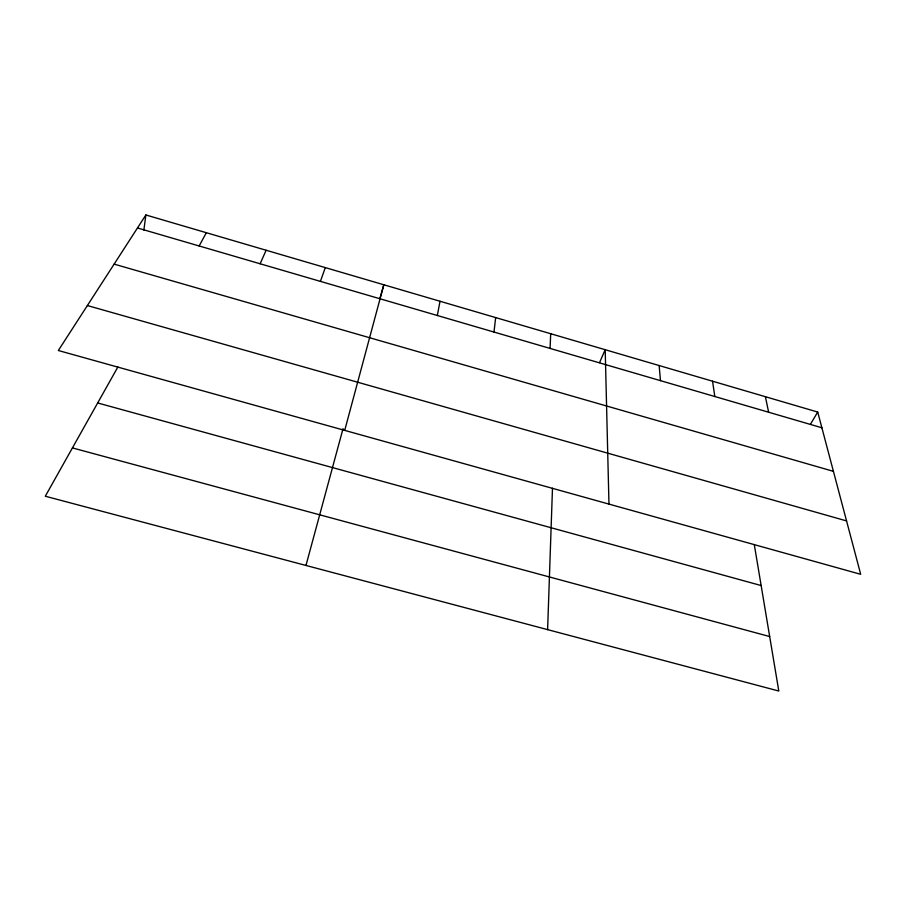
<?xml version="1.0" encoding="UTF-8"?>
<svg xmlns="http://www.w3.org/2000/svg" width="906" height="906" viewBox="0 0 906 906"><rect width="100%" height="100%" fill="white"/><g stroke="black" fill="none" stroke-linecap="round" stroke-linejoin="round"><path stroke-width="1.36" d="M547.609 629.636L552.479 488.221M550.067 348.425L550.701 333.725M493.997 332.049L495.65 317.576M143.861 230.09L145.877 214.971L817.722 412.06L860.7 574.313L58.335 350.509L145.877 214.971M437.326 315.515L440.022 301.256M344.71 430.384L383.827 284.767L379.648 299.399M305.968 565.457L343.046 428.629M320.418 281.381L325.299 267.61M599.546 362.615L605.197 349.716L608.968 504.098M260.113 263.771L266.137 250.249M199.139 245.968L206.341 232.706M117.871 366.998L45.3 496.228L778.798 691.029L754.279 544.517M810.462 424.201L817.722 412.06M72.435 447.915L769.681 636.556M97.678 402.966L761.142 585.548M87.384 305.549L846.555 520.916M114.133 264.122L833.429 471.346M137.486 227.972L821.889 427.779M765.389 396.703L768.639 412.241M712.535 381.2L714.834 396.534M659.138 365.537L660.485 380.656"/></g></svg>
